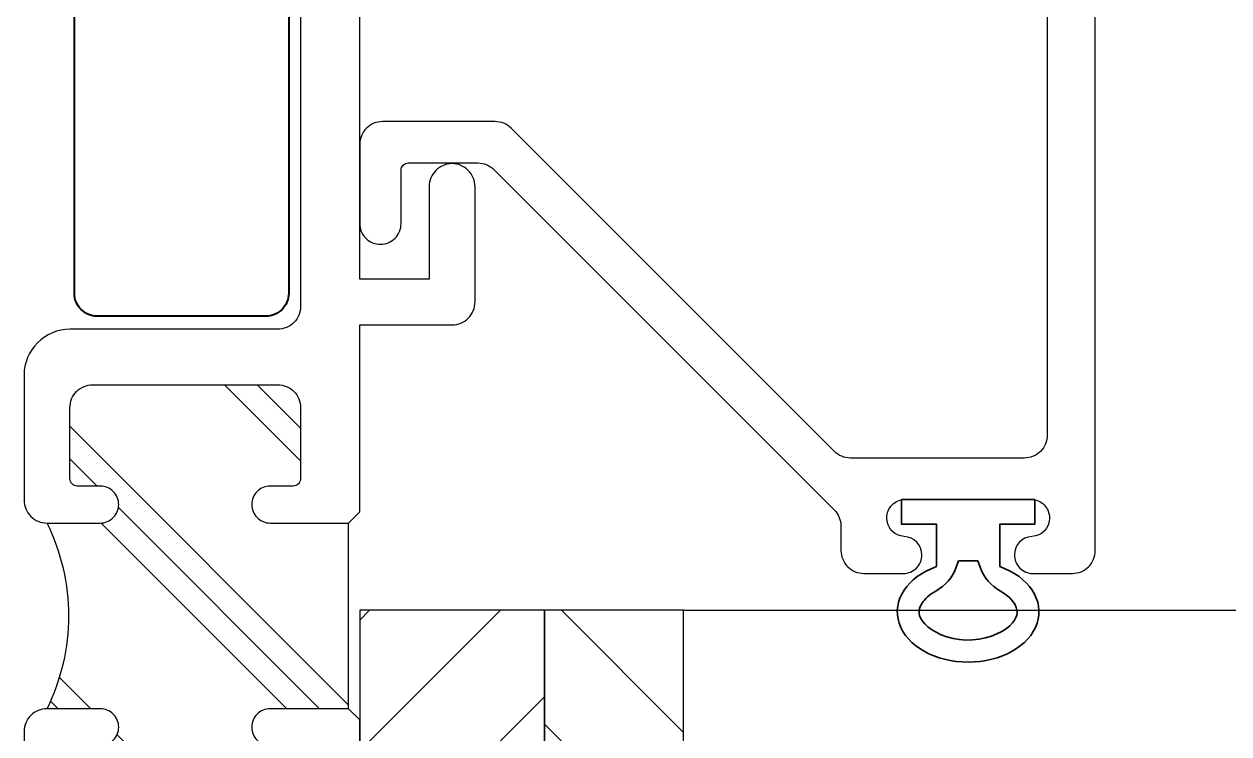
# Model space of a CAD drawing. Extents: x -26 to 91, y -47 to 75.
# Drawn here: x -4.588 to -2.958, y 52.718 to 53.678 of the extents above; entities that cross this region are included whole.
import ezdxf

# ---------------------------------------------------------------- set-up
doc = ezdxf.new("R2010")
doc.units = 0
doc.header["$MEASUREMENT"] = 0
doc.layers.get('0').update_dxf_attribs({"linetype": 'CONTINUOUS'})
for name, color, linetype in [('DIM', 7, 'CONTINUOUS'), ('FRAME', 1, 'CONTINUOUS'), ('GLASS', 7, 'CONTINUOUS'), ('SETTING BLOCKS', 7, 'CONTINUOUS'), ('TEXT', 7, 'CONTINUOUS')]:
    doc.layers.add(name, color=color, linetype=linetype)
doc.layers.add('PROFILE NUMBER', color=150, linetype='CONTINUOUS', lineweight=35)

# ---------------------------------------------------------------- blocks, each defined once
blk = doc.blocks.new('3801 1 INCH GLASS STOP')
blk.add_lwpolyline([(1.6381, -0.603), (3.0271, -0.603, 0.414214), (3.0581, -0.572), (3.0581, -0.3368, 0.198912), (3.049, -0.3149), (2.6122, 0.122, -0.198912), (2.6031, 0.1439), (2.6031, 0.296, -0.414214), (2.6341, 0.327), (2.7411, 0.327, -0.414214), (2.7691, 0.299, -0.414214), (2.7411, 0.271), (2.6691, 0.271, 0.414214), (2.6591, 0.261), (2.6591, 0.1671, 0.198912), (2.6682, 0.1452), (3.1282, -0.3149, 0.198912), (3.1502, -0.324), (3.1831, -0.324, -0.414214), (3.2141, -0.355), (3.2141, -0.4085, -0.414214), (3.1891, -0.4335, -0.399638), (3.1642, -0.4097, 0.400364), (3.1391, -0.386, 0.414214), (3.1141, -0.411), (3.1141, -0.581, 0.414214), (3.1391, -0.606), (3.1392, -0.606, 0.399638), (3.1642, -0.5822, -0.399638), (3.1891, -0.5585, -0.414214), (3.2141, -0.5835), (3.2141, -0.637, -0.414214), (3.1831, -0.668), (-0.0009, -0.668, -0.414214)], format="xyb")
blk = doc.blocks.new('A$C3BF656AD')
at = {"layer": 'SETTING BLOCKS'}
h = blk.add_hatch(dxfattribs=at)
h.set_pattern_fill('ANSI31', color=256, scale=0.25, angle=90, style=0)
h.set_pattern_definition([(135, (0.820812, -8.054306), (-0.02209709, -0.02209709), [])])
h.paths.add_polyline_path([(0, 0.0625), (0.25, 0.0625), (0.25, 0.1095), (0, 0.1095)])
h = blk.add_hatch(dxfattribs=at)
h.set_pattern_fill('ANSI31', color=256, scale=0.25, style=0)
h.set_pattern_definition([(45, (-2.098375, -8.085556), (-0.02209709, 0.02209709), [])])
h.paths.add_polyline_path([(0, 0), (0.25, 0), (0.25, 0.0625), (0, 0.0625)])
for points in [[(0, 0.0625), (0, 0.1095), (0.25, 0.1095), (0.25, 0.0625)], [(0, 0), (0, 0.0625), (0.25, 0.0625), (0.25, 0)]]:
    blk.add_lwpolyline(points, close=True, dxfattribs=at)
blk = doc.blocks.new('*U100')
at = {"layer": 'PROFILE NUMBER', "color": 5}
for p, q in [((-0.0161, 0.0916), (-0.013, 0.083)), ((-0.013, 0.083), (0.013, 0.083)), ((0.013, 0.083), (0.0161, 0.0915))]:
    blk.add_line(p, q, dxfattribs=at)
blk.add_lwpolyline([(-0.0427, 0.0907), (-0.0427, 0.0335), (-0.09, 0.0335), (-0.09, 0), (0.09, 0), (0.09, 0.0335), (0.0427, 0.0335), (0.0427, 0.0907)], dxfattribs=at)
for centre, start, end in [((-0.0725, 0.0712), 19.8289, 61.175), ((0.0725, 0.0712), 118.7633, 160.1945)]:
    blk.add_arc(centre, 0.06, start, end, dxfattribs=at)
blk.add_ellipse((0, 0.1517), major_axis=(-0.0958, 0), ratio=0.712114, start_param=2.033109, end_param=7.391692, dxfattribs=at)
blk.add_open_spline([(0.0437, 0.1238), (0.0526, 0.1287), (0.0589, 0.1347), (0.0685, 0.1503), (0.0681, 0.1574), (0.0493, 0.1788), (0.027, 0.1893), (-0.0212, 0.1906), (-0.0451, 0.1815), (-0.0674, 0.16), (-0.0684, 0.1523), (-0.0607, 0.1366), (-0.0538, 0.1294), (-0.0436, 0.1238)], degree=3, knots=[2.2211, 2.2211, 2.2211, 2.2211, 2.727733, 2.727733, 3.7005, 3.7005, 4.673268, 4.673268, 5.646035, 5.646035, 6.618803, 6.618803, 7.203997, 7.203997, 7.203997, 7.203997], dxfattribs=at)
blk = doc.blocks.new('3809 BLOCK FRAME')
h = blk.add_hatch()
h.set_pattern_fill('PLAST', color=256, angle=45, style=0)
h.set_pattern_definition([(45, (-4.25098, -6.643), (-0.176777, 0.176777), []), (45, (-4.27308, -6.6209), (-0.176777, 0.176777), []), (45, (-4.29517, -6.5988), (-0.176777, 0.176777), [])])
edge = h.paths.add_edge_path()
edge.add_arc((-0.937, 0.093), 0.031, 270, 360, ccw=False)
edge.add_line((-0.937, 0.062), (-1.033, 0.062))
edge.add_arc((-1.033, 0.072), 0.01, 180, 270, ccw=False)
edge.add_line((-1.043, 0.072), (-1.043, 0.103))
edge.add_arc((-1.068, 0.103), 0.025, 360, 450)
edge.add_arc((-1.068, 0.103), 0.025, 90, 180)
edge.add_line((-1.093, 0.103), (-1.093, 0.031))
edge.add_arc((-1.2185, -0.2208), 0.2814, 63.5092, 116.4908)
edge.add_line((-1.344, 0.031), (-1.344, 0.103))
edge.add_arc((-1.369, 0.103), 0.025, 0, 90)
edge.add_arc((-1.369, 0.103), 0.025, 90, 180)
edge.add_line((-1.394, 0.103), (-1.394, 0.072))
edge.add_arc((-1.404, 0.072), 0.01, 270, 360, ccw=False)
edge.add_line((-1.404, 0.062), (-1.5, 0.062))
edge.add_arc((-1.5, 0.093), 0.031, 180, 270, ccw=False)
edge.add_line((-1.531, 0.093), (-1.531, 0.343))
edge.add_arc((-1.5, 0.343), 0.031, 90, 180, ccw=False)
edge.add_line((-1.5, 0.374), (-1.404, 0.374))
edge.add_arc((-1.404, 0.364), 0.01, 0, 90, ccw=False)
edge.add_line((-1.394, 0.364), (-1.394, 0.333))
edge.add_arc((-1.369, 0.333), 0.025, 180, 270)
edge.add_arc((-1.369, 0.333), 0.025, 270, 360)
edge.add_line((-1.344, 0.333), (-1.344, 0.439))
edge.add_line((-1.344, 0.439), (-1.093, 0.439))
edge.add_line((-1.093, 0.439), (-1.093, 0.333))
edge.add_arc((-1.068, 0.333), 0.025, 180, 270)
edge.add_arc((-1.068, 0.333), 0.025, 270, 360)
edge.add_line((-1.043, 0.333), (-1.043, 0.364))
edge.add_arc((-1.033, 0.364), 0.01, 90, 180, ccw=False)
edge.add_line((-1.033, 0.374), (-0.937, 0.374))
edge.add_arc((-0.937, 0.343), 0.031, 0, 90, ccw=False)
edge.add_line((-0.906, 0.343), (-0.906, 0.093))
blk.add_line((-1.093, 0.439), (-1.344, 0.439))
for points in [[(-1.093, 0.439), (-1.093, 0.333, 0.414214), (-1.068, 0.308, 0.414214), (-1.043, 0.333)], [(-1.043, 0.103, 0.414214), (-1.068, 0.128), (-1.068, 0.128, 0.414214), (-1.093, 0.103), (-1.093, 0.031, 0.414214), (-1.062, 0), (-0.893, 0, 0.414214)], [(-1.344, 0.439), (-1.344, 0.439), (-1.359, 0.454), (-1.612, 0.454), (-1.612, 0.579, 0.414214), (-1.643, 0.61), (-1.799, 0.61, 0.414214), (-1.83, 0.579, 0.414214), (-1.799, 0.548), (-1.674, 0.548), (-1.674, 0.454), (-4.425, 0.454)], [(-2.0833, 0.374), (-1.637, 0.374, -0.414214), (-1.606, 0.343), (-1.606, 0.062, 0.414214), (-1.544, 0), (-1.375, 0, 0.414214), (-1.344, 0.031), (-1.344, 0.103, 0.414214), (-1.369, 0.128, 0.414214), (-1.394, 0.103), (-1.394, 0.072, -0.414214), (-1.404, 0.062), (-1.5, 0.062, -0.414214), (-1.531, 0.093), (-1.531, 0.343, -0.414214), (-1.5, 0.374), (-1.404, 0.374, -0.414214), (-1.394, 0.364), (-1.394, 0.333, 0.414214), (-1.369, 0.308, 0.414214), (-1.344, 0.333), (-1.344, 0.439)]]:
    blk.add_lwpolyline(points, format="xyb")
blk.add_lwpolyline([(-0.185, 0.454), (-1.078, 0.454), (-1.093, 0.439)])
blk.add_arc((-1.2185, -0.2208), 0.2814, 63.5092, 116.4908)

msp = doc.modelspace()

# ---------------------------------------------------------------- linework, layer by layer
at = {"layer": 'DIM', "color": 5, "lineweight": 40}
msp.add_lwpolyline([(-4.2299, 53.7023), (-4.2299, 53.3143, -0.414214), (-4.2609, 53.2833), (-4.4889, 53.2833, -0.414214), (-4.5199, 53.3143), (-4.5199, 55.1023, -0.414214)], format="xyb", dxfattribs=at)
at = {"layer": 'GLASS'}
for p, q in [((-3.6959, 52.8857), (-1.9115, 52.8857)), ((-3.6959, 51.8857), (-3.6959, 52.8857))]:
    msp.add_line(p, q, dxfattribs=at)

# ---------------------------------------------------------------- block references
at = {"layer": 'FRAME', "rotation": 270}
msp.add_blockref('3809 BLOCK FRAME', (-4.5879, 51.6595), dxfattribs=at)
at = {"layer": 'FRAME', "xscale": -1, "rotation": 90}
msp.add_blockref('3801 1 INCH GLASS STOP', (-3.8069, 56.1495), dxfattribs=at)
at = {"layer": 'TEXT', "rotation": 180}
msp.add_blockref('*U100', (-3.3109, 53.0353), dxfattribs=at)
at = {"layer": 'TEXT', "xscale": -4, "yscale": 4, "zscale": 4, "rotation": 270}
msp.add_blockref('A$C3BF656AD', (-4.1339, 51.8857), dxfattribs=at)

doc.saveas('drawing.dxf')
